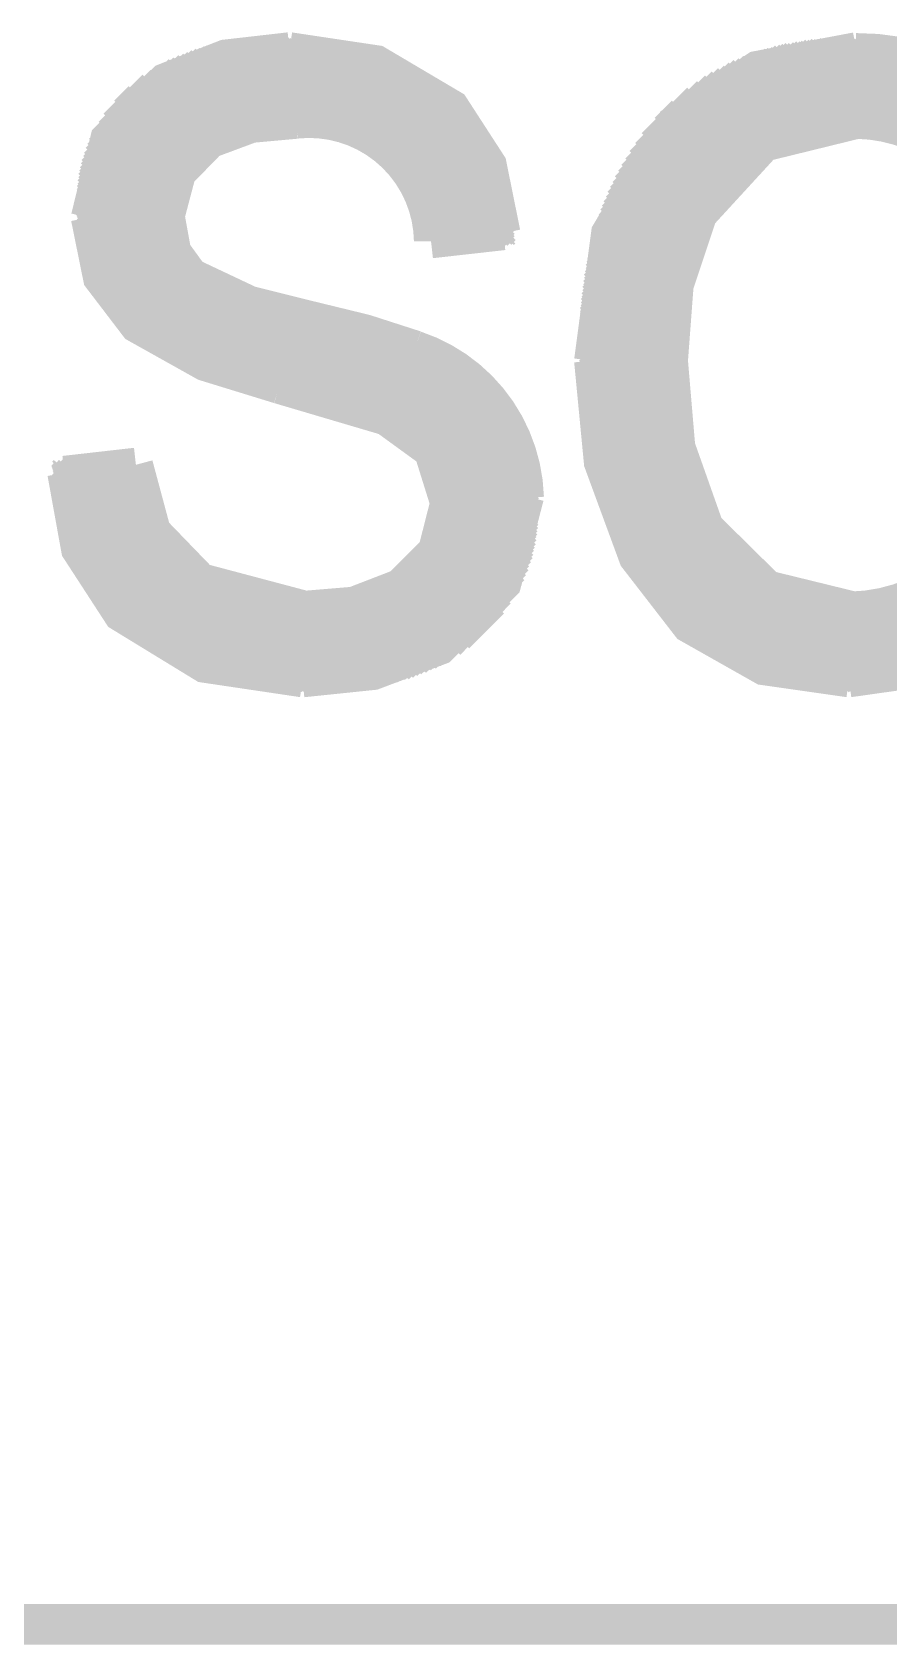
# Model space of a CAD drawing. Extents: x 35 to 236, y 10 to 166.
# Drawn here: x 102.43 to 105.11, y 102.44 to 107.47 of the extents above; entities that cross this region are included whole.
import ezdxf

# ---------------------------------------------------------------- set-up
doc = ezdxf.new("R2010")
doc.units = 0
doc.layers.add('BG_SILKSCREEN_TOP', color=254, linetype='CONTINUOUS')
doc.layers.add('PG_SILKSCREEN_TOP', color=254, linetype='CONTINUOUS')

msp = doc.modelspace()

# ---------------------------------------------------------------- linework, layer by layer
at = {"layer": 'BG_SILKSCREEN_TOP', "const_width": 0.1067}
for points in [[(102.6052, 106.8952), (102.6662, 107.1416), (102.8465, 107.3244), (103.0345, 107.3981), (103.2352, 107.421)], [(102.6052, 106.8672), (103.1539, 107.4184)], [(102.6052, 106.8774), (103.1463, 107.4159)], [(102.6052, 106.885), (103.1361, 107.4159)], [(102.6052, 106.8926), (103.1259, 107.4159)], [(102.6052, 106.9003), (103.1183, 107.4133)], [(102.6052, 106.9104), (103.1082, 107.4133)], [(102.6052, 106.918), (103.098, 107.4108)], [(102.6052, 106.9282), (103.0878, 107.4108)], [(102.6078, 106.8368), (103.192, 107.4184)], [(102.6078, 106.8444), (103.1818, 107.4184)], [(102.6078, 106.852), (103.1742, 107.4184)], [(102.6078, 106.8596), (103.164, 107.4184)], [(102.6078, 106.9358), (103.0777, 107.4083)], [(102.6078, 106.946), (103.0675, 107.4057)], [(102.6103, 106.8215), (103.2072, 107.421)], [(102.6103, 106.8291), (103.1996, 107.421)], [(102.6129, 106.8088), (103.225, 107.421)], [(102.6129, 106.8139), (103.2174, 107.421)], [(102.6154, 106.7936), (103.2428, 107.421)], [(102.6154, 106.8012), (103.2352, 107.421)], [(102.6179, 106.786), (103.2504, 107.421)], [(102.6179, 106.7809), (103.258, 107.421)], [(102.971, 107.1238), (103.2682, 107.421)], [(102.9939, 107.139), (103.2758, 107.4184)], [(103.0116, 107.1492), (103.2834, 107.4184)], [(103.0294, 107.1568), (103.291, 107.4184)], [(103.0447, 107.1619), (103.2987, 107.4184)], [(103.0574, 107.167), (103.3063, 107.4184)], [(103.0701, 107.172), (103.3139, 107.4184)], [(103.0802, 107.1746), (103.3241, 107.4159)], [(103.0929, 107.1771), (103.3317, 107.4159)], [(103.1031, 107.1797), (103.3393, 107.4159)], [(103.1132, 107.1822), (103.3469, 107.4133)], [(103.1234, 107.1847), (103.3545, 107.4133)], [(103.1361, 107.1873), (103.3622, 107.4133)], [(103.1437, 107.1873), (103.3698, 107.4108)], [(103.1539, 107.1898), (103.3749, 107.4108)], [(103.164, 107.1898), (103.3825, 107.4108)], [(103.1742, 107.1924), (103.3901, 107.4083)], [(103.1844, 107.1924), (103.3977, 107.4083)], [(103.192, 107.1949), (103.4053, 107.4057)], [(103.2021, 107.1949), (103.413, 107.4057)], [(103.2352, 107.421), (103.5069, 107.3803), (103.7432, 107.2406), (103.86, 107.0603), (103.9032, 106.8469)], [(104.1775, 106.4481), (104.2308, 106.8469), (104.434, 107.1898), (104.6957, 107.3625), (105.0055, 107.421)], [(104.1851, 106.6209), (104.9852, 107.421)], [(104.1877, 106.631), (104.9776, 107.421)], [(104.1877, 106.6412), (104.9674, 107.421)], [(104.1902, 106.6488), (104.9598, 107.4184)], [(104.1902, 106.659), (104.9497, 107.4184)], [(104.1927, 106.6691), (104.942, 107.4184)], [(104.1927, 106.6793), (104.9319, 107.4184)], [(104.1953, 106.6894), (104.9217, 107.4159)], [(104.1978, 106.6996), (104.9141, 107.4159)], [(104.1978, 106.7098), (104.9039, 107.4159)], [(104.2004, 106.7199), (104.8938, 107.4133)], [(104.2029, 106.7301), (104.8836, 107.4133)], [(104.2054, 106.7402), (104.8735, 107.4108)], [(104.208, 106.7504), (104.8658, 107.4083)], [(104.2105, 106.7631), (104.8557, 107.4083)], [(104.2131, 106.7733), (104.8455, 107.4057)], [(104.6423, 107.0679), (104.9928, 107.421)], [(104.6855, 107.1035), (105.003, 107.421)], [(104.7084, 107.1187), (105.0106, 107.421)], [(104.7287, 107.1314), (105.0182, 107.421)], [(104.7465, 107.139), (105.0259, 107.421)], [(104.7617, 107.1466), (105.036, 107.4184)], [(104.7769, 107.1543), (105.0436, 107.4184)], [(104.7922, 107.1593), (105.0513, 107.4184)], [(104.8049, 107.1644), (105.0589, 107.4184)], [(104.8176, 107.167), (105.0665, 107.4184)], [(104.8277, 107.172), (105.0741, 107.4184)], [(104.8404, 107.1746), (105.0817, 107.4159)], [(104.8531, 107.1771), (105.0894, 107.4159)], [(104.8633, 107.1797), (105.097, 107.4159)], [(104.8735, 107.1822), (105.1046, 107.4133)], [(104.8836, 107.1847), (105.1122, 107.4133)], [(104.8938, 107.1873), (105.1198, 107.4133)], [(104.9039, 107.1873), (105.1275, 107.4108)], [(104.9141, 107.1898), (105.1351, 107.4108)], [(104.9243, 107.1898), (105.1427, 107.4083)], [(104.9344, 107.1924), (105.1503, 107.4083)], [(104.942, 107.1924), (105.1554, 107.4057)], [(104.9522, 107.1949), (105.163, 107.4057)], [(102.6078, 106.9561), (103.0574, 107.4032)], [(102.6103, 106.9638), (103.0472, 107.4032)], [(102.6103, 106.9739), (103.037, 107.4006)], [(102.6129, 106.9841), (103.0269, 107.3981)], [(102.6129, 106.9942), (103.0142, 107.3956)], [(102.6154, 107.0044), (103.004, 107.393)], [(102.6179, 107.0146), (102.9913, 107.3879)], [(102.6205, 107.0273), (102.9786, 107.3854)], [(102.623, 107.0374), (102.9659, 107.3803)], [(102.6281, 107.0501), (102.9532, 107.3752)], [(102.6306, 107.0603), (102.9405, 107.3702)], [(102.6357, 107.0755), (102.9253, 107.3651)], [(102.6408, 107.0882), (102.91, 107.3575)], [(103.2098, 107.1949), (103.418, 107.4032)], [(103.2199, 107.1949), (103.4257, 107.4032)], [(103.2275, 107.1949), (103.4333, 107.4006)], [(103.2377, 107.1949), (103.4409, 107.3981)], [(103.2453, 107.1949), (103.446, 107.3981)], [(103.2529, 107.1949), (103.4536, 107.3956)], [(103.2631, 107.1949), (103.4612, 107.393)], [(103.2707, 107.1949), (103.4663, 107.393)], [(103.2783, 107.1949), (103.4739, 107.3905)], [(103.286, 107.1949), (103.4815, 107.3879)], [(103.2936, 107.1949), (103.4866, 107.3879)], [(103.3037, 107.1949), (103.4942, 107.3854)], [(103.3114, 107.1949), (103.4993, 107.3829)], [(103.319, 107.1924), (103.5069, 107.3803)], [(103.3266, 107.1924), (103.512, 107.3778)], [(103.3342, 107.1924), (103.5196, 107.3778)], [(103.3418, 107.1898), (103.5247, 107.3752)], [(103.3495, 107.1898), (103.5323, 107.3727)], [(103.3571, 107.1898), (103.5374, 107.3702)], [(103.3622, 107.1873), (103.5425, 107.3676)], [(103.3698, 107.1873), (103.5501, 107.3651)], [(103.3774, 107.1847), (103.5552, 107.3625)], [(103.385, 107.1847), (103.5603, 107.36)], [(103.3926, 107.1822), (103.5679, 107.3575)], [(103.3977, 107.1797), (103.573, 107.3549)], [(104.2156, 106.7834), (104.8328, 107.4032)], [(104.2181, 106.7961), (104.8227, 107.4032)], [(104.2207, 106.8063), (104.8125, 107.4006)], [(104.2232, 106.819), (104.8023, 107.3981)], [(104.2283, 106.8317), (104.7896, 107.3956)], [(104.2308, 106.8444), (104.7795, 107.3905)], [(104.2359, 106.8545), (104.7668, 107.3879)], [(104.2385, 106.8672), (104.7566, 107.3854)], [(104.2435, 106.8825), (104.7439, 107.3803)], [(104.2486, 106.8952), (104.7312, 107.3778)], [(104.2537, 106.9079), (104.7185, 107.3727)], [(104.2613, 106.9231), (104.7033, 107.3676)], [(104.2664, 106.9384), (104.6906, 107.3625)], [(104.274, 106.9536), (104.6753, 107.3549)], [(104.9624, 107.1949), (105.1706, 107.4032)], [(104.97, 107.1949), (105.1783, 107.4006)], [(104.9801, 107.1949), (105.1833, 107.4006)], [(104.9878, 107.1949), (105.191, 107.3981)], [(104.9954, 107.1949), (105.196, 107.3981)], [(105.0055, 107.1949), (105.2037, 107.3956)], [(105.0132, 107.1949), (105.2113, 107.393)], [(105.0208, 107.1949), (105.2164, 107.3905)], [(105.0284, 107.1949), (105.224, 107.3905)], [(105.0386, 107.1949), (105.2291, 107.3879)], [(105.0462, 107.1949), (105.2367, 107.3854)], [(105.0538, 107.1949), (105.2418, 107.3829)], [(105.0614, 107.1924), (105.2494, 107.3803)], [(105.069, 107.1924), (105.2545, 107.3803)], [(105.0767, 107.1924), (105.2621, 107.3778)], [(105.0843, 107.1898), (105.2672, 107.3752)], [(105.0919, 107.1898), (105.2748, 107.3727)], [(105.0995, 107.1873), (105.2799, 107.3702)], [(105.1046, 107.1873), (105.2849, 107.3676)], [(105.1122, 107.1847), (105.2926, 107.3651)], [(105.1198, 107.1847), (105.2976, 107.3625)], [(105.1275, 107.1822), (105.3027, 107.36)], [(105.1325, 107.1822), (105.3103, 107.3575)], [(105.1402, 107.1797), (105.3154, 107.3549)], [(102.6459, 107.1035), (102.8948, 107.3524)], [(102.6535, 107.1187), (102.8796, 107.3422)], [(102.6637, 107.1365), (102.8592, 107.3321)], [(102.6764, 107.1568), (102.8389, 107.3194)], [(102.6916, 107.1822), (102.8135, 107.3041)], [(103.4053, 107.1797), (103.5781, 107.3524)], [(103.4104, 107.1771), (103.5857, 107.3498)], [(103.418, 107.1746), (103.5908, 107.3473)], [(103.4257, 107.1746), (103.5958, 107.3448)], [(103.4307, 107.172), (103.6009, 107.3422)], [(103.4384, 107.1695), (103.606, 107.3397)], [(103.4434, 107.167), (103.6136, 107.3371)], [(103.4511, 107.1644), (103.6187, 107.3321)], [(103.4561, 107.1619), (103.6238, 107.3295)], [(103.4612, 107.1593), (103.6289, 107.327)], [(103.4688, 107.1568), (103.6339, 107.3244)], [(103.4739, 107.1543), (103.639, 107.3219)], [(103.479, 107.1517), (103.6441, 107.3168)], [(103.4841, 107.1492), (103.6492, 107.3143)], [(103.4917, 107.1466), (103.6543, 107.3117)], [(103.4968, 107.1441), (103.6593, 107.3067)], [(103.5019, 107.1416), (103.6644, 107.3041)], [(104.2816, 106.9688), (104.6601, 107.3498)], [(104.2893, 106.9866), (104.6449, 107.3422)], [(104.2994, 107.0044), (104.6296, 107.3321)], [(104.3096, 107.0222), (104.6118, 107.3244)], [(104.3223, 107.0425), (104.5915, 107.3143)], [(105.1452, 107.1771), (105.3205, 107.3524)], [(105.1529, 107.1746), (105.3256, 107.3498)], [(102.7246, 107.2228), (102.7703, 107.2686)], [(103.5069, 107.1365), (103.6695, 107.3016)], [(103.512, 107.1339), (103.6746, 107.2965)], [(103.5171, 107.1314), (103.6797, 107.294)], [(103.5222, 107.1289), (103.6847, 107.2914)], [(103.5273, 107.1238), (103.6898, 107.2863)], [(103.5323, 107.1212), (103.6949, 107.2838)], [(103.5374, 107.1187), (103.7, 107.2787)], [(103.5425, 107.1136), (103.7051, 107.2762)], [(103.5476, 107.1111), (103.7076, 107.2711)], [(103.5501, 107.106), (103.7127, 107.2686)], [(103.5552, 107.1035), (103.7178, 107.2635)], [(103.5603, 107.0984), (103.7228, 107.2609)], [(103.5654, 107.0933), (103.7254, 107.2559)], [(103.5679, 107.0908), (103.7305, 107.2533)], [(104.335, 107.0654), (104.5712, 107.3016)], [(104.3528, 107.0908), (104.5458, 107.2838)], [(104.3731, 107.1212), (104.5153, 107.2635)], [(103.573, 107.0857), (103.7355, 107.2482)], [(103.5781, 107.0806), (103.7406, 107.2432)], [(103.5806, 107.0781), (103.7432, 107.2406)], [(103.5857, 107.073), (103.7482, 107.2355)], [(103.5882, 107.0679), (103.7533, 107.2305)], [(103.5933, 107.0628), (103.7559, 107.2279)], [(103.5958, 107.0577), (103.7609, 107.2228)], [(103.6009, 107.0552), (103.7635, 107.2178)], [(103.6035, 107.0501), (103.7686, 107.2127)], [(103.606, 107.045), (103.7711, 107.2101)], [(103.6111, 107.04), (103.7762, 107.2051)], [(104.4137, 107.1695), (104.4671, 107.2228)], [(103.2555, 107.1949), (103.1158, 107.1822), (102.9862, 107.1339), (102.8897, 107.0349), (102.8542, 106.9003)], [(103.6136, 107.0349), (103.7787, 107.2)], [(103.6162, 107.0298), (103.7838, 107.1949)], [(103.6212, 107.0247), (103.7863, 107.1898)], [(103.6238, 107.0171), (103.7914, 107.1847)], [(103.6263, 107.012), (103.794, 107.1822)], [(103.6289, 107.0069), (103.799, 107.1771)], [(103.6314, 107.0019), (103.8016, 107.172)], [(103.6339, 106.9968), (103.8041, 107.167)], [(103.6365, 106.9892), (103.8092, 107.1619)], [(103.639, 106.9841), (103.8117, 107.1568)], [(105.0081, 107.1949), (104.7185, 107.1238), (104.5179, 106.9053), (104.4442, 106.6844), (104.4264, 106.4481)], [(103.6416, 106.979), (103.8143, 107.1517)], [(103.6441, 106.9714), (103.8168, 107.1466)], [(103.6466, 106.9663), (103.8219, 107.1416)], [(103.6492, 106.9587), (103.8244, 107.1339)], [(103.6517, 106.9536), (103.827, 107.1289)], [(103.6543, 106.946), (103.8295, 107.1238)], [(103.6543, 106.9409), (103.8321, 107.1187)], [(103.6568, 106.9333), (103.8371, 107.1136)], [(103.6593, 106.9282), (103.8397, 107.1085)], [(102.6205, 106.7733), (102.8999, 107.0527)], [(103.6619, 106.9206), (103.8422, 107.1009)], [(103.6619, 106.9155), (103.8448, 107.0958)], [(103.6644, 106.9079), (103.8473, 107.0908)], [(103.6644, 106.9003), (103.8498, 107.0857)], [(103.667, 106.8926), (103.8524, 107.0781)], [(103.6695, 106.8876), (103.8549, 107.073)], [(103.6695, 106.8799), (103.8575, 107.0679)], [(103.672, 106.8723), (103.86, 107.0603)], [(103.672, 106.8647), (103.8625, 107.0552)], [(102.623, 106.7656), (102.8872, 107.0298)], [(102.6256, 106.7606), (102.877, 107.0146)], [(103.6746, 106.8571), (103.8651, 107.0501)], [(103.6746, 106.8495), (103.8676, 107.0425)], [(103.6746, 106.8418), (103.8702, 107.0374)], [(103.6771, 106.8368), (103.8702, 107.0298)], [(103.6771, 106.8291), (103.8727, 107.0247)], [(103.6797, 106.8215), (103.8752, 107.0171)], [(103.6898, 106.8241), (103.8778, 107.012)], [(103.6974, 106.8241), (103.8778, 107.0044)], [(104.1851, 106.6107), (104.6017, 107.0298)], [(102.6256, 106.7529), (102.8719, 106.9993)], [(102.6281, 106.7479), (102.8669, 106.9866)], [(102.6306, 106.7402), (102.8643, 106.9739)], [(102.6332, 106.7352), (102.8618, 106.9638)], [(102.6357, 106.7301), (102.8592, 106.9536)], [(103.7076, 106.8241), (103.8803, 106.9968)], [(103.7178, 106.8266), (103.8829, 106.9917)], [(103.7279, 106.8266), (103.8829, 106.9841)], [(103.7355, 106.8291), (103.8854, 106.9765)], [(103.7457, 106.8291), (103.8879, 106.9714)], [(103.7559, 106.8317), (103.8879, 106.9638)], [(103.766, 106.8317), (103.8905, 106.9561)], [(104.1826, 106.6031), (104.5687, 106.9866)], [(104.1826, 106.5929), (104.5509, 106.9612)], [(102.6383, 106.7225), (102.8567, 106.9434)], [(102.6408, 106.7174), (102.8567, 106.9333)], [(102.6433, 106.7123), (102.8567, 106.9231)], [(102.6459, 106.7047), (102.8542, 106.9155)], [(102.6484, 106.6996), (102.8542, 106.9053)], [(102.8542, 106.9003), (102.8745, 106.7885), (102.9278, 106.7148)], [(103.7736, 106.8317), (103.8905, 106.9485)], [(103.7838, 106.8342), (103.893, 106.9434)], [(103.794, 106.8342), (103.893, 106.9358)], [(103.8016, 106.8368), (103.8956, 106.9282)], [(103.8117, 106.8368), (103.8956, 106.9206)], [(103.8219, 106.8368), (103.8981, 106.913)], [(103.8321, 106.8393), (103.8981, 106.9053)], [(104.18, 106.5751), (104.5255, 106.918)], [(104.18, 106.565), (104.5153, 106.9003)], [(104.1826, 106.5828), (104.5382, 106.9384)], [(103.2021, 106.3669), (102.971, 106.438), (102.7576, 106.5574), (102.6433, 106.7072), (102.6052, 106.8952)], [(102.651, 106.6945), (102.8542, 106.8977)], [(102.6535, 106.6894), (102.8542, 106.8901)], [(102.656, 106.6844), (102.8542, 106.8825)], [(102.6586, 106.6767), (102.8567, 106.8749)], [(102.6637, 106.6717), (102.8567, 106.8672)], [(102.6662, 106.6666), (102.8567, 106.8596)], [(102.6687, 106.6615), (102.8592, 106.852)], [(103.8397, 106.8393), (103.8981, 106.8977)], [(103.8498, 106.8418), (103.8981, 106.8901)], [(103.86, 106.8418), (103.9006, 106.8825)], [(103.8702, 106.8444), (103.9006, 106.8749)], [(103.8778, 106.8444), (103.9006, 106.8672)], [(103.8879, 106.8444), (103.9006, 106.8596)], [(103.8981, 106.8469), (103.9032, 106.852)], [(104.1775, 106.537), (104.495, 106.8545)], [(104.18, 106.5574), (104.5077, 106.885)], [(104.18, 106.5472), (104.5001, 106.8698)], [(102.6713, 106.6564), (102.8592, 106.8444)], [(102.6764, 106.6513), (102.8618, 106.8368)], [(102.6789, 106.6463), (102.8618, 106.8291)], [(102.6814, 106.6412), (102.8643, 106.8241)], [(102.6865, 106.6361), (102.8669, 106.8164)], [(102.6891, 106.631), (102.8669, 106.8088)], [(102.6941, 106.6259), (102.8694, 106.8037)], [(103.9032, 106.8469), (103.6771, 106.8215)], [(104.1775, 106.5294), (104.4874, 106.8393)], [(104.1775, 106.5193), (104.4823, 106.8266)], [(104.1775, 106.5116), (104.4798, 106.8139)], [(104.1775, 106.504), (104.4747, 106.8012)], [(102.6967, 106.6234), (102.8719, 106.7987)], [(102.7018, 106.6183), (102.8745, 106.791)], [(102.7043, 106.6132), (102.877, 106.786)], [(102.7094, 106.6082), (102.8796, 106.7783)], [(102.7119, 106.6031), (102.8821, 106.7733)], [(102.717, 106.6005), (102.8846, 106.7682)], [(102.7195, 106.5955), (102.8872, 106.7631)], [(102.7246, 106.5904), (102.8923, 106.758)], [(102.7272, 106.5853), (102.8948, 106.7529)], [(104.1775, 106.4939), (104.4696, 106.7885)], [(104.1775, 106.4862), (104.4671, 106.7758)], [(104.1775, 106.4761), (104.4645, 106.7631)], [(104.1775, 106.4685), (104.4594, 106.7529)], [(102.7322, 106.5828), (102.8973, 106.7479)], [(102.7373, 106.5777), (102.9024, 106.7428)], [(102.7399, 106.5726), (102.905, 106.7377)], [(102.7449, 106.5701), (102.9075, 106.7326)], [(102.75, 106.565), (102.9126, 106.7275)], [(102.7526, 106.5599), (102.9177, 106.725)], [(102.7576, 106.5574), (102.9202, 106.7199)], [(102.7627, 106.5523), (102.9253, 106.7148)], [(102.7678, 106.5497), (102.9304, 106.7123)], [(102.7703, 106.5447), (102.9354, 106.7072)], [(102.7754, 106.5421), (102.938, 106.7047)], [(102.7805, 106.537), (102.9431, 106.6996)], [(102.9278, 106.7148), (103.1107, 106.6285), (103.2631, 106.5904)], [(104.1775, 106.4608), (104.4569, 106.7402)], [(104.1775, 106.4507), (104.4544, 106.7301)], [(104.1775, 106.4431), (104.4518, 106.7199)], [(104.1775, 106.4354), (104.4493, 106.7072)], [(102.7856, 106.5345), (102.9481, 106.6971)], [(102.7907, 106.5294), (102.9532, 106.6945)], [(102.7957, 106.5269), (102.9583, 106.692)], [(102.8008, 106.5243), (102.9634, 106.6869)], [(102.8059, 106.5193), (102.9685, 106.6844)], [(102.811, 106.5167), (102.9761, 106.6818)], [(102.8161, 106.5142), (102.9812, 106.6793)], [(102.8211, 106.5091), (102.9862, 106.6767)], [(102.8262, 106.5066), (102.9913, 106.6717)], [(102.8313, 106.504), (102.9964, 106.6691)], [(102.8364, 106.4989), (103.004, 106.6666)], [(102.8415, 106.4964), (103.0091, 106.664)], [(102.8465, 106.4939), (103.0142, 106.6615)], [(102.8516, 106.4913), (103.0218, 106.659)], [(102.8567, 106.4888), (103.0269, 106.6564)], [(102.8618, 106.4837), (103.032, 106.6564)], [(102.8669, 106.4812), (103.0396, 106.6539)], [(102.8745, 106.4786), (103.0447, 106.6513)], [(102.8796, 106.4761), (103.0523, 106.6488)], [(104.1775, 106.4253), (104.4467, 106.6971)], [(104.1775, 106.4177), (104.4467, 106.6869)], [(104.1775, 106.41), (104.4442, 106.6767)], [(104.1775, 106.4024), (104.4417, 106.6666)], [(104.1775, 106.3923), (104.4417, 106.6564)], [(102.8846, 106.4735), (103.0574, 106.6463)], [(102.8897, 106.471), (103.0624, 106.6437)], [(102.8948, 106.4685), (103.0701, 106.6412)], [(102.9024, 106.4659), (103.0751, 106.6386)], [(102.9075, 106.4634), (103.0828, 106.6386)], [(102.9126, 106.4608), (103.0878, 106.6361)], [(102.9202, 106.4583), (103.0955, 106.6336)], [(102.9253, 106.4558), (103.1005, 106.631)], [(102.9304, 106.4532), (103.1082, 106.6285)], [(102.938, 106.4507), (103.1132, 106.6285)], [(102.9431, 106.4481), (103.1209, 106.6259)], [(102.9481, 106.4456), (103.1285, 106.6234)], [(102.9558, 106.4431), (103.1336, 106.6209)], [(102.9608, 106.4405), (103.1412, 106.6209)], [(102.9685, 106.438), (103.1463, 106.6183)], [(102.9735, 106.4354), (103.1539, 106.6158)], [(102.9786, 106.4329), (103.1615, 106.6132)], [(102.9862, 106.4304), (103.1666, 106.6132)], [(102.9913, 106.4278), (103.1742, 106.6107)], [(102.9989, 106.4278), (103.1793, 106.6082)], [(103.004, 106.4253), (103.1869, 106.6082)], [(103.0116, 106.4227), (103.1945, 106.6056)], [(103.0167, 106.4202), (103.1996, 106.6031)], [(103.0243, 106.4177), (103.2072, 106.6031)], [(103.0294, 106.4151), (103.2148, 106.6005)], [(103.037, 106.4151), (103.2199, 106.6005)], [(103.0421, 106.4126), (103.2275, 106.598)], [(104.1775, 106.3846), (104.4391, 106.6463)], [(104.1775, 106.377), (104.4366, 106.6361)], [(104.1775, 106.3694), (104.4366, 106.6285)], [(104.1775, 106.3618), (104.434, 106.6183)], [(104.18, 106.3542), (104.434, 106.6082)], [(104.18, 106.344), (104.434, 106.598)], [(103.0497, 106.41), (103.2352, 106.5955)], [(103.0548, 106.4075), (103.2428, 106.5955)], [(103.0624, 106.405), (103.2479, 106.5929)], [(103.0675, 106.405), (103.2555, 106.5904)], [(103.0751, 106.4024), (103.2631, 106.5904)], [(103.0802, 106.3999), (103.2682, 106.5878)], [(103.0878, 106.3973), (103.2758, 106.5878)], [(103.0929, 106.3973), (103.2834, 106.5853)], [(103.1005, 106.3948), (103.2885, 106.5828)], [(103.1082, 106.3923), (103.2961, 106.5828)], [(103.1132, 106.3897), (103.3037, 106.5802)], [(103.1209, 106.3897), (103.3114, 106.5802)], [(103.1259, 106.3872), (103.3164, 106.5777)], [(103.1336, 106.3846), (103.3241, 106.5751)], [(103.1412, 106.3846), (103.3317, 106.5751)], [(103.1463, 106.3821), (103.3368, 106.5726)], [(103.1539, 106.3796), (103.3444, 106.5701)], [(103.159, 106.377), (103.352, 106.5701)], [(103.1666, 106.377), (103.3571, 106.5675)], [(103.1742, 106.3745), (103.3647, 106.5675)], [(103.1793, 106.3719), (103.3723, 106.565)], [(103.1869, 106.3719), (103.3774, 106.5624)], [(103.192, 106.3694), (103.385, 106.5624)], [(103.1996, 106.3669), (103.3926, 106.5599)], [(103.2072, 106.3669), (103.3977, 106.5574)], [(103.2123, 106.3643), (103.4053, 106.5574)], [(103.2199, 106.3618), (103.413, 106.5548)], [(103.2275, 106.3618), (103.418, 106.5523)], [(103.2326, 106.3592), (103.4257, 106.5523)], [(103.2402, 106.3567), (103.4333, 106.5497)], [(103.2631, 106.5904), (103.4714, 106.5396), (103.6289, 106.4888)], [(104.18, 106.3364), (104.4315, 106.5904)], [(104.18, 106.3288), (104.4315, 106.5802)], [(104.18, 106.3211), (104.4315, 106.5701)], [(104.1826, 106.3135), (104.429, 106.5624)], [(104.1826, 106.3059), (104.429, 106.5523)], [(103.2479, 106.3567), (103.4384, 106.5472)], [(103.2529, 106.3542), (103.446, 106.5472)], [(103.2606, 106.3516), (103.4536, 106.5447)], [(103.2682, 106.3516), (103.4587, 106.5421)], [(103.2733, 106.3491), (103.4663, 106.5421)], [(103.2809, 106.3465), (103.4714, 106.5396)], [(103.286, 106.3465), (103.479, 106.537)], [(103.2936, 106.344), (103.4866, 106.5345)], [(103.3012, 106.3415), (103.4917, 106.5345)], [(103.3063, 106.3389), (103.4993, 106.532)], [(103.3139, 106.3389), (103.5044, 106.5294)], [(103.319, 106.3364), (103.512, 106.5294)], [(103.3266, 106.3338), (103.5196, 106.5269)], [(103.3342, 106.3338), (103.5247, 106.5243)], [(103.3393, 106.3313), (103.5323, 106.5218)], [(103.3469, 106.3288), (103.5374, 106.5193)], [(103.3545, 106.3262), (103.545, 106.5193)], [(103.3596, 106.3262), (103.5501, 106.5167)], [(103.3672, 106.3237), (103.5577, 106.5142)], [(103.3723, 106.3211), (103.5628, 106.5116)], [(103.3799, 106.3211), (103.5704, 106.5116)], [(103.385, 106.3186), (103.5755, 106.5091)], [(103.3926, 106.3161), (103.5831, 106.5066)], [(103.4003, 106.3135), (103.5882, 106.504)], [(103.4053, 106.3135), (103.5958, 106.5015)], [(103.413, 106.311), (103.6009, 106.5015)], [(103.418, 106.3084), (103.6085, 106.4989)], [(104.1826, 106.2983), (104.429, 106.5447)], [(104.1826, 106.2907), (104.429, 106.5345)], [(104.1851, 106.283), (104.4264, 106.5269)], [(104.1851, 106.2754), (104.4264, 106.5167)], [(104.1851, 106.2678), (104.4264, 106.5091)], [(104.1877, 106.2602), (104.4264, 106.4989)], [(103.4257, 106.3059), (103.6136, 106.4964)], [(103.4307, 106.3059), (103.6212, 106.4939)], [(103.4384, 106.3034), (103.6263, 106.4913)], [(103.446, 106.3008), (103.6314, 106.4888)], [(103.4511, 106.2983), (103.639, 106.4862)], [(103.4587, 106.2957), (103.6441, 106.4837)], [(103.4638, 106.2957), (103.6492, 106.4812)], [(103.4714, 106.2932), (103.6568, 106.4786)], [(103.4765, 106.2907), (103.6619, 106.4761)], [(103.4841, 106.2881), (103.667, 106.4735)], [(103.4892, 106.2856), (103.672, 106.471)], [(103.4942, 106.2856), (103.6797, 106.4685)], [(103.5019, 106.283), (103.6847, 106.4659)], [(103.5069, 106.2805), (103.6898, 106.4608)], [(103.5146, 106.278), (103.6949, 106.4583)], [(103.5196, 106.2754), (103.7, 106.4558)], [(103.5273, 106.2729), (103.7076, 106.4532)], [(103.5323, 106.2703), (103.7127, 106.4507)], [(103.5374, 106.2678), (103.7178, 106.4481)], [(104.9827, 105.4499), (104.716, 105.488), (104.4823, 105.6201), (104.3172, 105.8335), (104.208, 106.1306), (104.1775, 106.4481)], [(104.1877, 106.2526), (104.4264, 106.4913)], [(104.1877, 106.2449), (104.4264, 106.4837)], [(104.1902, 106.2373), (104.4264, 106.4735)], [(104.1902, 106.2297), (104.4264, 106.4659)], [(104.1927, 106.2221), (104.4264, 106.4558)], [(104.1927, 106.2145), (104.4264, 106.4481)], [(104.4264, 106.4481), (104.4493, 106.1789), (104.5382, 105.9274), (104.7287, 105.7395), (104.9878, 105.676)], [(103.545, 106.2653), (103.7228, 106.4431)], [(103.5501, 106.2627), (103.7279, 106.4405)], [(103.5552, 106.2602), (103.733, 106.438)], [(103.5603, 106.2576), (103.7381, 106.4354)], [(103.5679, 106.2551), (103.7432, 106.4304)], [(103.573, 106.2526), (103.7482, 106.4278)], [(103.5781, 106.25), (103.7533, 106.4253)], [(103.5831, 106.2449), (103.7584, 106.4202)], [(103.5882, 106.2424), (103.7635, 106.4177)], [(103.5933, 106.2399), (103.7686, 106.4151)], [(103.5984, 106.2373), (103.7736, 106.41)], [(103.6035, 106.2322), (103.7787, 106.4075)], [(103.6085, 106.2297), (103.7838, 106.4024)], [(103.6136, 106.2272), (103.7889, 106.3999)], [(103.6187, 106.2221), (103.7914, 106.3973)], [(104.1927, 106.2094), (104.4264, 106.4405)], [(104.1953, 106.2018), (104.4264, 106.4329)], [(104.1953, 106.1941), (104.4264, 106.4227)], [(104.1978, 106.1865), (104.4264, 106.4151)], [(104.1978, 106.1789), (104.4264, 106.4075)], [(104.2004, 106.1713), (104.4264, 106.3973)], [(103.7279, 106.0036), (103.6771, 106.1662), (103.5374, 106.2678), (103.2021, 106.3669)], [(103.6238, 106.2195), (103.7965, 106.3923)], [(103.6289, 106.217), (103.8016, 106.3897)], [(103.6339, 106.2119), (103.8067, 106.3846)], [(103.639, 106.2094), (103.8117, 106.3821)], [(103.6416, 106.2043), (103.8143, 106.377)], [(103.6466, 106.1992), (103.8194, 106.3719)], [(103.6517, 106.1967), (103.8244, 106.3694)], [(103.6543, 106.1916), (103.8295, 106.3643)], [(103.6593, 106.1865), (103.8321, 106.3618)], [(103.6644, 106.184), (103.8371, 106.3567)], [(103.667, 106.1789), (103.8422, 106.3516)], [(103.672, 106.1738), (103.8448, 106.3491)], [(104.2004, 106.1662), (104.4264, 106.3897)], [(104.2029, 106.1586), (104.4264, 106.3821)], [(104.2029, 106.151), (104.4264, 106.3745)], [(104.2054, 106.1433), (104.4264, 106.3669)], [(104.208, 106.1383), (104.429, 106.3592)], [(104.208, 106.1306), (104.429, 106.3491)], [(103.6746, 106.1687), (103.8498, 106.344)], [(103.6797, 106.1637), (103.8549, 106.3389)], [(103.6822, 106.1586), (103.8575, 106.3364)], [(103.6847, 106.1535), (103.8625, 106.3313)], [(103.6898, 106.1484), (103.8651, 106.3262)], [(103.6924, 106.1433), (103.8702, 106.3211)], [(103.6949, 106.1383), (103.8727, 106.3161)], [(103.6974, 106.1332), (103.8778, 106.3135)], [(103.7, 106.1281), (103.8803, 106.3084)], [(103.7025, 106.1205), (103.8854, 106.3034)], [(103.7051, 106.1154), (103.8879, 106.2983)], [(104.2105, 106.123), (104.429, 106.3415)], [(104.2105, 106.1154), (104.429, 106.3338)], [(104.2131, 106.1103), (104.429, 106.3262)], [(104.2156, 106.1027), (104.4315, 106.3186)], [(104.2156, 106.0951), (104.4315, 106.311)], [(104.2181, 106.09), (104.4315, 106.3034)], [(104.2207, 106.0824), (104.4315, 106.2957)], [(103.7076, 106.1103), (103.893, 106.2932)], [(103.7101, 106.1027), (103.8956, 106.2881)], [(103.7127, 106.0976), (103.8981, 106.283)], [(103.7152, 106.0925), (103.9032, 106.278)], [(103.7178, 106.0849), (103.9057, 106.2729)], [(103.7178, 106.0773), (103.9083, 106.2678)], [(103.7203, 106.0722), (103.9133, 106.2627)], [(103.7228, 106.0646), (103.9159, 106.2576)], [(103.7228, 106.057), (103.9184, 106.2526)], [(103.7254, 106.0494), (103.921, 106.2475)], [(104.2207, 106.0748), (104.434, 106.2881)], [(104.2232, 106.0697), (104.434, 106.2805)], [(104.2258, 106.0621), (104.434, 106.2729)], [(104.2258, 106.057), (104.4366, 106.2653)], [(104.2283, 106.0494), (104.4366, 106.2576)], [(104.2308, 106.0417), (104.4366, 106.25)], [(103.7254, 106.0417), (103.926, 106.2424)], [(103.7254, 106.0341), (103.9286, 106.2373)], [(103.7254, 106.0265), (103.9311, 106.2322)], [(103.7254, 105.9757), (103.9464, 106.1967)], [(103.7279, 106.0189), (103.9337, 106.2246)], [(103.7279, 106.0113), (103.9362, 106.2195)], [(103.7279, 106.0036), (103.9387, 106.2145)], [(103.7279, 105.9935), (103.9413, 106.2068)], [(103.7279, 105.9859), (103.9438, 106.2018)], [(104.2334, 106.0367), (104.4391, 106.2424)], [(104.2334, 106.029), (104.4391, 106.2348)], [(104.2359, 106.024), (104.4417, 106.2272)], [(104.2385, 106.0163), (104.4417, 106.2195)], [(104.241, 106.0113), (104.4417, 106.2119)], [(104.2435, 106.0036), (104.4442, 106.2043)], [(104.2461, 105.9986), (104.4442, 106.1992)], [(103.7076, 105.8893), (103.9616, 106.1459)], [(103.7127, 105.902), (103.9616, 106.151)], [(103.7152, 105.9147), (103.9591, 106.1586)], [(103.7178, 105.9274), (103.9565, 106.1662)], [(103.7203, 105.9376), (103.954, 106.1713)], [(103.7228, 105.9478), (103.954, 106.1789)], [(103.7254, 105.9681), (103.9489, 106.1891)], [(103.7254, 105.9579), (103.9514, 106.184)], [(104.2461, 105.9909), (104.4467, 106.1916)], [(104.2486, 105.9859), (104.4467, 106.184)], [(104.2512, 105.9808), (104.4493, 106.1764)], [(104.2537, 105.9732), (104.4493, 106.1687)], [(104.2562, 105.9681), (104.4518, 106.1637)], [(104.2588, 105.9605), (104.4518, 106.156)], [(104.2613, 105.9554), (104.4544, 106.1484)], [(102.5316, 106.0976), (102.7551, 106.123)], [(102.5316, 106.0544), (102.5824, 106.1052)], [(102.5316, 106.0621), (102.5748, 106.1027)], [(102.5316, 106.0697), (102.5646, 106.1027)], [(102.5316, 106.0773), (102.5544, 106.1027)], [(102.5316, 106.0849), (102.5443, 106.1002)], [(102.5316, 106.0951), (102.5367, 106.1002)], [(103.2758, 105.4499), (102.9685, 105.4956), (102.7068, 105.6557), (102.5748, 105.8589), (102.5316, 106.0976)], [(102.5341, 106.0316), (102.6129, 106.1078)], [(102.5341, 106.0392), (102.6027, 106.1078)], [(102.5341, 106.0468), (102.5925, 106.1052)], [(102.5367, 106.0087), (102.6408, 106.1103)], [(102.5367, 106.0163), (102.6306, 106.1103)], [(102.5367, 106.024), (102.6205, 106.1078)], [(102.5392, 105.9935), (102.6586, 106.1129)], [(102.5392, 106.0011), (102.6484, 106.1129)], [(102.5417, 105.9782), (102.6789, 106.1154)], [(102.5417, 105.9859), (102.6687, 106.1129)], [(102.5443, 105.9655), (102.6967, 106.1179)], [(102.5443, 105.9732), (102.6865, 106.1154)], [(102.5468, 105.9503), (102.717, 106.1205)], [(102.5468, 105.9579), (102.7068, 106.1179)], [(102.5494, 105.9452), (102.7246, 106.1205)], [(102.5519, 105.93), (102.7449, 106.123)], [(102.5519, 105.9376), (102.7348, 106.1205)], [(102.5544, 105.9249), (102.7526, 106.123)], [(102.557, 105.9173), (102.7551, 106.1179)], [(102.557, 105.9097), (102.7576, 106.1103)], [(102.5595, 105.9046), (102.7576, 106.1027)], [(102.5621, 105.897), (102.7576, 106.0951)], [(102.7551, 106.123), (102.811, 105.9147), (102.9583, 105.7623), (103.2834, 105.676)], [(103.3012, 105.4499), (103.9692, 106.1179)], [(103.3114, 105.4499), (103.9692, 106.1103)], [(103.319, 105.4525), (103.9718, 106.1027)], [(103.3266, 105.4525), (103.9718, 106.0951)], [(103.6746, 105.8335), (103.9667, 106.1256)], [(103.6898, 105.8563), (103.9667, 106.1306)], [(103.7, 105.8741), (103.9641, 106.1383)], [(104.2639, 105.9503), (104.4569, 106.1433)], [(104.2664, 105.9427), (104.4569, 106.1357)], [(104.2689, 105.9376), (104.4594, 106.1281)], [(104.2715, 105.9325), (104.462, 106.123)], [(104.274, 105.9249), (104.462, 106.1154)], [(104.2766, 105.9198), (104.4645, 106.1078)], [(104.2791, 105.9147), (104.4671, 106.1027)], [(104.2816, 105.9071), (104.4671, 106.0951)], [(104.9776, 105.4499), (105.6431, 106.1154)], [(105.7218, 106.0976), (105.6177, 105.8182), (105.4272, 105.5896), (105.2164, 105.4829), (104.9827, 105.4499)], [(104.9852, 105.4499), (105.6507, 106.1154)], [(104.9928, 105.4499), (105.6558, 106.1129)], [(105.003, 105.4499), (105.6634, 106.1129)], [(105.0106, 105.4499), (105.671, 106.1103)], [(105.0182, 105.4499), (105.6761, 106.1078)], [(105.0284, 105.4525), (105.6837, 106.1078)], [(105.036, 105.4525), (105.6913, 106.1052)], [(105.0462, 105.4525), (105.699, 106.1052)], [(105.0563, 105.4525), (105.704, 106.1027)], [(105.064, 105.455), (105.7117, 106.1002)], [(105.0741, 105.455), (105.7193, 106.1002)], [(105.0843, 105.455), (105.7218, 106.0951)], [(102.5646, 105.8919), (102.7602, 106.0875)], [(102.5646, 105.8843), (102.7602, 106.0798)], [(102.5671, 105.8792), (102.7627, 106.0722)], [(102.5697, 105.8716), (102.7627, 106.0646)], [(102.5722, 105.8665), (102.7653, 106.0595)], [(102.5748, 105.8589), (102.7653, 106.0519)], [(102.5773, 105.8538), (102.7678, 106.0443)], [(103.3368, 105.4525), (103.9718, 106.0875)], [(103.3444, 105.4525), (103.9743, 106.0798)], [(103.3545, 105.4525), (103.9743, 106.0722)], [(103.3622, 105.4525), (103.9743, 106.0646)], [(103.3723, 105.455), (103.9768, 106.057)], [(103.3825, 105.455), (103.9768, 106.0494)], [(104.2842, 105.902), (104.4696, 106.09)], [(104.2867, 105.897), (104.4721, 106.0824)], [(104.2893, 105.8919), (104.4747, 106.0748)], [(104.2918, 105.8843), (104.4772, 106.0697)], [(104.2943, 105.8792), (104.4772, 106.0621)], [(104.2969, 105.8741), (104.4798, 106.057)], [(104.2994, 105.869), (104.4823, 106.0494)], [(104.302, 105.8614), (104.4848, 106.0443)], [(105.0919, 105.4575), (105.7193, 106.0824)], [(105.1021, 105.4575), (105.7167, 106.0722)], [(105.1122, 105.4601), (105.7117, 106.0595)], [(105.1224, 105.4626), (105.7091, 106.0494)], [(102.5798, 105.8487), (102.7678, 106.0367)], [(102.5824, 105.8411), (102.7703, 106.0316)], [(102.5849, 105.836), (102.7729, 106.024)], [(102.5875, 105.8309), (102.7729, 106.0163)], [(102.59, 105.8233), (102.7754, 106.0113)], [(102.5925, 105.8182), (102.778, 106.0036)], [(102.5951, 105.8131), (102.778, 105.9986)], [(103.9768, 106.024), (103.9057, 105.7522), (103.7051, 105.5515), (103.4968, 105.4728), (103.2758, 105.4499)], [(103.2834, 105.676), (103.4358, 105.6887), (103.5806, 105.7446), (103.6898, 105.8538), (103.7279, 106.0036)], [(103.3901, 105.455), (103.9768, 106.0417)], [(103.4003, 105.4575), (103.9768, 106.0341)], [(103.4104, 105.4575), (103.9768, 106.024)], [(103.4206, 105.4601), (103.9768, 106.0163)], [(103.4282, 105.4601), (103.9768, 106.0087)], [(103.4384, 105.4626), (103.9768, 105.9986)], [(104.3045, 105.8563), (104.4874, 106.0367)], [(104.3096, 105.8512), (104.4899, 106.0316)], [(104.3121, 105.8462), (104.4925, 106.0265)], [(104.3147, 105.8411), (104.4925, 106.0189)], [(104.3172, 105.836), (104.495, 106.0138)], [(104.3197, 105.8284), (104.4975, 106.0087)], [(104.3223, 105.8233), (104.5001, 106.0011)], [(104.3274, 105.8182), (104.5026, 105.996)], [(105.1325, 105.4626), (105.7066, 106.0367)], [(105.1427, 105.4652), (105.704, 106.024)], [(105.1529, 105.4677), (105.699, 106.0138)], [(102.5976, 105.8081), (102.7805, 105.9909)], [(102.6002, 105.8004), (102.783, 105.9833)], [(102.6027, 105.7954), (102.7856, 105.9782)], [(102.6052, 105.7903), (102.7881, 105.9706)], [(102.6078, 105.7852), (102.7907, 105.9655)], [(102.6129, 105.7801), (102.7907, 105.9605)], [(102.6154, 105.775), (102.7932, 105.9528)], [(102.6179, 105.77), (102.7957, 105.9478)], [(103.4485, 105.4626), (103.9768, 105.9909)], [(103.4587, 105.4652), (103.9743, 105.9808)], [(103.4688, 105.4677), (103.9743, 105.9732)], [(103.479, 105.4677), (103.9743, 105.963)], [(103.4892, 105.4702), (103.9718, 105.9528)], [(104.3299, 105.8131), (104.5052, 105.9909)], [(104.3324, 105.8081), (104.5077, 105.9833)], [(104.335, 105.803), (104.5102, 105.9782)], [(104.3401, 105.7979), (104.5153, 105.9732)], [(104.3426, 105.7928), (104.5179, 105.9681)], [(104.3451, 105.7877), (104.5204, 105.9605)], [(104.3477, 105.7827), (104.5229, 105.9554)], [(104.3528, 105.7776), (104.5255, 105.9503)], [(104.3553, 105.7725), (104.528, 105.9452)], [(102.6205, 105.7623), (102.7983, 105.9401)], [(102.623, 105.7573), (102.8008, 105.9351)], [(102.6281, 105.7522), (102.8034, 105.93)], [(102.6306, 105.7471), (102.8059, 105.9249)], [(102.6332, 105.742), (102.8084, 105.9173)], [(102.6383, 105.7369), (102.8135, 105.9122)], [(102.6408, 105.7319), (102.8161, 105.9071)], [(102.6433, 105.7268), (102.8186, 105.902)], [(102.6484, 105.7242), (102.8211, 105.897)], [(103.5019, 105.4728), (103.9718, 105.9427)], [(103.512, 105.4753), (103.9692, 105.9351)], [(103.5222, 105.4779), (103.9692, 105.9249)], [(103.5349, 105.4804), (103.9667, 105.9122)], [(103.545, 105.4855), (103.9641, 105.902)], [(104.3578, 105.7674), (104.5306, 105.9401)], [(104.3629, 105.7623), (104.5356, 105.9351)], [(104.3655, 105.7573), (104.5382, 105.93)], [(104.368, 105.7522), (104.5407, 105.9249)], [(104.3731, 105.7471), (104.5433, 105.9173)], [(104.3756, 105.742), (104.5483, 105.9122)], [(104.3782, 105.7369), (104.5509, 105.9071)], [(104.3832, 105.7319), (104.5534, 105.902)], [(104.3858, 105.7268), (104.5585, 105.897)], [(102.651, 105.7192), (102.8237, 105.8919)], [(102.656, 105.7141), (102.8288, 105.8868)], [(102.6586, 105.709), (102.8313, 105.8817)], [(102.6637, 105.7039), (102.8338, 105.8766)], [(102.6662, 105.6988), (102.8389, 105.8716)], [(102.6713, 105.6938), (102.8415, 105.8665)], [(102.6738, 105.6912), (102.844, 105.8614)], [(102.6789, 105.6861), (102.8491, 105.8563)], [(102.6814, 105.6811), (102.8516, 105.8512)], [(102.6865, 105.676), (102.8567, 105.8462)], [(102.6891, 105.6734), (102.8592, 105.8436)], [(103.5577, 105.488), (103.9616, 105.8919)], [(103.5704, 105.4906), (103.9591, 105.8792)], [(103.5831, 105.4956), (103.9565, 105.869)], [(103.5958, 105.5007), (103.9514, 105.8563)], [(103.6085, 105.5058), (103.9464, 105.8436)], [(104.3909, 105.7217), (104.561, 105.8919)], [(104.3934, 105.7166), (104.5636, 105.8893)], [(104.3959, 105.7115), (104.5687, 105.8843)], [(104.401, 105.709), (104.5712, 105.8792)], [(104.4036, 105.7039), (104.5737, 105.8741)], [(104.4086, 105.6988), (104.5788, 105.869)], [(104.4112, 105.6938), (104.5814, 105.8639)], [(104.4163, 105.6887), (104.5864, 105.8589)], [(104.4188, 105.6836), (104.589, 105.8538)], [(104.4239, 105.6811), (104.5941, 105.8512)], [(104.4264, 105.676), (104.5966, 105.8462)], [(102.6941, 105.6684), (102.8643, 105.8385)], [(102.6967, 105.6633), (102.8694, 105.8335)], [(102.7018, 105.6582), (102.8719, 105.8284)], [(102.7068, 105.6557), (102.877, 105.8258)], [(102.7094, 105.6506), (102.8796, 105.8208)], [(102.7145, 105.6455), (102.8846, 105.8182)], [(102.7195, 105.643), (102.8897, 105.8131)], [(102.7221, 105.6379), (102.8948, 105.8081)], [(102.7272, 105.6353), (102.8973, 105.8055)], [(102.7322, 105.6303), (102.9024, 105.8004)], [(102.7373, 105.6277), (102.9075, 105.7979)], [(102.7399, 105.6226), (102.9126, 105.7928)], [(103.6238, 105.5109), (103.9438, 105.8309)], [(103.639, 105.5185), (103.9362, 105.8157)], [(103.6543, 105.5236), (103.9311, 105.8004)], [(104.4315, 105.6709), (104.6017, 105.8411)], [(104.4366, 105.6658), (104.6068, 105.836)], [(104.4391, 105.6633), (104.6093, 105.8335)], [(104.4442, 105.6582), (104.6144, 105.8284)], [(104.4467, 105.6531), (104.6169, 105.8233)], [(104.4518, 105.6506), (104.622, 105.8208)], [(104.4569, 105.6455), (104.6271, 105.8157)], [(104.4594, 105.6404), (104.6296, 105.8106)], [(104.4645, 105.6379), (104.6347, 105.8081)], [(104.4696, 105.6328), (104.6398, 105.803)], [(104.4747, 105.6303), (104.6449, 105.8004)], [(104.4772, 105.6252), (104.6474, 105.7954)], [(104.4823, 105.6201), (104.6525, 105.7928)], [(102.7449, 105.6176), (102.9177, 105.7903)], [(102.75, 105.615), (102.9227, 105.7852)], [(102.7551, 105.6099), (102.9253, 105.7827)], [(102.7602, 105.6074), (102.9304, 105.7801)], [(102.7653, 105.6049), (102.9354, 105.775)], [(102.7678, 105.5998), (102.9405, 105.7725)], [(102.7729, 105.5972), (102.9456, 105.77)], [(102.778, 105.5922), (102.9507, 105.7649)], [(102.783, 105.5896), (102.9558, 105.7623)], [(102.7881, 105.5845), (102.9608, 105.7598)], [(102.7932, 105.582), (102.9659, 105.7547)], [(102.7983, 105.5795), (102.971, 105.7522)], [(102.8034, 105.5744), (102.9786, 105.7496)], [(102.8084, 105.5718), (102.9837, 105.7471)], [(102.8135, 105.5693), (102.9888, 105.7446)], [(103.2834, 105.4499), (103.5781, 105.742)], [(103.2936, 105.4499), (103.6009, 105.7598)], [(103.6695, 105.5312), (103.9235, 105.7852)], [(103.6873, 105.5414), (103.9133, 105.7674)], [(103.7076, 105.5541), (103.9032, 105.7496)], [(104.4874, 105.6176), (104.6576, 105.7877)], [(104.4925, 105.6125), (104.6626, 105.7852)], [(104.495, 105.6099), (104.6677, 105.7801)], [(104.5001, 105.6049), (104.6703, 105.7776)], [(104.5052, 105.6023), (104.6753, 105.7725)], [(104.5102, 105.5972), (104.6804, 105.77)], [(104.5153, 105.5947), (104.6855, 105.7649)], [(104.5179, 105.5896), (104.6906, 105.7623)], [(104.5229, 105.5871), (104.6957, 105.7598)], [(104.528, 105.582), (104.7007, 105.7547)], [(104.5331, 105.5795), (104.7058, 105.7522)], [(104.5382, 105.5769), (104.7109, 105.7496)], [(104.5433, 105.5718), (104.716, 105.7471)], [(104.5483, 105.5693), (104.7211, 105.742)], [(104.9598, 105.4499), (105.2621, 105.7522)], [(104.9674, 105.4499), (105.29, 105.7725)], [(102.8186, 105.5642), (102.9939, 105.7395)], [(102.8237, 105.5617), (102.9989, 105.7369)], [(102.8288, 105.5591), (103.004, 105.7344)], [(102.8338, 105.5566), (103.0116, 105.7319)], [(102.8389, 105.5541), (103.0167, 105.7293)], [(102.844, 105.549), (103.0218, 105.7268)], [(102.8516, 105.5464), (103.0269, 105.7242)], [(102.8567, 105.5439), (103.0345, 105.7217)], [(102.8618, 105.5414), (103.0396, 105.7192)], [(102.8669, 105.5388), (103.0447, 105.7166)], [(102.8719, 105.5363), (103.0523, 105.7141)], [(102.877, 105.5312), (103.0574, 105.7115)], [(102.8846, 105.5287), (103.065, 105.709)], [(102.8897, 105.5261), (103.0701, 105.709)], [(102.8948, 105.5236), (103.0777, 105.7065)], [(102.8999, 105.521), (103.0828, 105.7039)], [(102.9075, 105.5185), (103.0904, 105.7014)], [(102.9126, 105.516), (103.0955, 105.6988)], [(102.9177, 105.5134), (103.1031, 105.6988)], [(102.9253, 105.5109), (103.1082, 105.6963)], [(102.9304, 105.5083), (103.1158, 105.6938)], [(102.938, 105.5058), (103.1234, 105.6938)], [(102.9431, 105.5033), (103.1285, 105.6912)], [(103.2021, 105.4525), (103.4409, 105.6912)], [(103.2098, 105.4525), (103.4511, 105.6938)], [(103.2174, 105.4525), (103.4638, 105.6963)], [(103.2275, 105.4525), (103.4739, 105.6988)], [(103.2352, 105.4499), (103.4866, 105.7014)], [(103.2428, 105.4499), (103.4993, 105.7065)], [(103.2504, 105.4499), (103.512, 105.7115)], [(103.2606, 105.4499), (103.5247, 105.7166)], [(103.2682, 105.4499), (103.54, 105.7242)], [(103.2758, 105.4499), (103.5577, 105.7319)], [(103.7305, 105.5668), (103.8879, 105.7268)], [(103.7584, 105.5871), (103.8676, 105.6963)], [(104.5534, 105.5668), (104.7261, 105.7395)], [(104.5585, 105.5617), (104.7312, 105.7369)], [(104.5636, 105.5591), (104.7388, 105.7344)], [(104.5687, 105.5566), (104.7439, 105.7319)], [(104.5737, 105.5541), (104.749, 105.7268)], [(104.5788, 105.549), (104.7541, 105.7242)], [(104.5839, 105.5464), (104.7592, 105.7217)], [(104.589, 105.5439), (104.7668, 105.7192)], [(104.5966, 105.5414), (104.7719, 105.7166)], [(104.6017, 105.5388), (104.7769, 105.7141)], [(104.6068, 105.5337), (104.7846, 105.7115)], [(104.6118, 105.5312), (104.7896, 105.709)], [(104.6169, 105.5287), (104.7973, 105.7065)], [(104.622, 105.5261), (104.8023, 105.7065)], [(104.6296, 105.5236), (104.8074, 105.7039)], [(104.6347, 105.521), (104.815, 105.7014)], [(104.6398, 105.5185), (104.8201, 105.6988)], [(104.6449, 105.516), (104.8277, 105.6963)], [(104.6525, 105.5134), (104.8354, 105.6963)], [(104.6576, 105.5109), (104.8404, 105.6938)], [(104.6626, 105.5083), (104.8481, 105.6912)], [(104.8887, 105.455), (105.1249, 105.6912)], [(104.8963, 105.455), (105.1376, 105.6963)], [(104.9039, 105.4525), (105.1503, 105.6988)], [(104.9116, 105.4525), (105.163, 105.7039)], [(104.9192, 105.4525), (105.1757, 105.709)], [(104.9268, 105.4525), (105.191, 105.7141)], [(104.9344, 105.4525), (105.2062, 105.7217)], [(104.9446, 105.4499), (105.2214, 105.7293)], [(104.9522, 105.4499), (105.2418, 105.7395)], [(102.9481, 105.5033), (103.1361, 105.6887)], [(102.9558, 105.5007), (103.1437, 105.6887)], [(102.9608, 105.4982), (103.1513, 105.6861)], [(102.9685, 105.4956), (103.159, 105.6861)], [(102.9735, 105.4931), (103.164, 105.6836)], [(102.9812, 105.4906), (103.1717, 105.6836)], [(102.9862, 105.4906), (103.1793, 105.6811)], [(102.9939, 105.488), (103.1869, 105.6811)], [(102.9989, 105.4855), (103.1945, 105.6811)], [(103.0066, 105.4829), (103.2021, 105.6785)], [(103.0142, 105.4829), (103.2098, 105.6785)], [(103.0193, 105.4804), (103.2174, 105.6785)], [(103.0269, 105.4779), (103.225, 105.676)], [(103.0345, 105.4779), (103.2326, 105.676)], [(103.0396, 105.4753), (103.2402, 105.676)], [(103.0472, 105.4728), (103.2479, 105.676)], [(103.0548, 105.4728), (103.258, 105.676)], [(103.0599, 105.4702), (103.2656, 105.676)], [(103.0675, 105.4702), (103.2733, 105.676)], [(103.0751, 105.4677), (103.2809, 105.676)], [(103.0828, 105.4677), (103.291, 105.676)], [(103.0904, 105.4652), (103.2987, 105.676)], [(103.0955, 105.4652), (103.3063, 105.676)], [(103.1031, 105.4626), (103.3164, 105.676)], [(103.1107, 105.4626), (103.3241, 105.676)], [(103.1183, 105.4601), (103.3342, 105.676)], [(103.1259, 105.4601), (103.3418, 105.676)], [(103.1336, 105.4601), (103.352, 105.6785)], [(103.1412, 105.4575), (103.3622, 105.6785)], [(103.1488, 105.4575), (103.3698, 105.6785)], [(103.1564, 105.4575), (103.3799, 105.6811)], [(103.164, 105.455), (103.3901, 105.6811)], [(103.1717, 105.455), (103.4003, 105.6836)], [(103.1793, 105.455), (103.4104, 105.6836)], [(103.1869, 105.4525), (103.418, 105.6861)], [(103.1945, 105.4525), (103.4307, 105.6887)], [(104.6703, 105.5058), (104.8531, 105.6887)], [(104.6753, 105.5033), (104.8608, 105.6887)], [(104.683, 105.5007), (104.8684, 105.6861)], [(104.688, 105.4982), (104.876, 105.6861)], [(104.6931, 105.4956), (104.8811, 105.6836)], [(104.7007, 105.4931), (104.8887, 105.6836)], [(104.7058, 105.4931), (104.8963, 105.6811)], [(104.7134, 105.4906), (104.9039, 105.6811)], [(104.7185, 105.488), (104.9116, 105.6785)], [(104.7261, 105.4855), (104.9192, 105.6785)], [(104.7338, 105.4829), (104.9268, 105.6785)], [(104.7388, 105.4829), (104.9344, 105.6785)], [(104.7465, 105.4804), (104.942, 105.676)], [(104.7515, 105.4779), (104.9497, 105.676)], [(104.7592, 105.4779), (104.9573, 105.676)], [(104.7668, 105.4753), (104.9649, 105.676)], [(104.7719, 105.4728), (104.9751, 105.676)], [(104.7795, 105.4728), (104.9827, 105.676)], [(104.7871, 105.4702), (104.9903, 105.676)], [(104.7922, 105.4677), (105.0005, 105.676)], [(104.7998, 105.4677), (105.0081, 105.676)], [(104.8074, 105.4652), (105.0157, 105.676)], [(104.815, 105.4652), (105.0259, 105.676)], [(104.8227, 105.4626), (105.036, 105.676)], [(104.8277, 105.4626), (105.0436, 105.6785)], [(104.8354, 105.4601), (105.0538, 105.6785)], [(104.843, 105.4601), (105.064, 105.6785)], [(104.8506, 105.4601), (105.0716, 105.6811)], [(104.8582, 105.4575), (105.0817, 105.6836)], [(104.8658, 105.4575), (105.0919, 105.6836)], [(104.8735, 105.4575), (105.1046, 105.6861)], [(104.8811, 105.455), (105.1148, 105.6887)]]:
    msp.add_lwpolyline(points, dxfattribs=at)
for points in [[(105.6975, 106.8467, 0.363784), (105.0055, 107.4184)], [(103.6771, 106.8215, 0.441972), (103.2554, 107.1953)], [(105.4732, 106.7962, 0.35796), (105.0081, 107.1948)], [(103.9766, 106.0214, 0.315023), (103.6287, 106.4884)], [(104.9878, 105.6735, 0.381807), (105.4986, 106.1484)]]:
    msp.add_lwpolyline(points, format="xyb", dxfattribs=at)
at = {"layer": 'PG_SILKSCREEN_TOP', "const_width": 0.127}
msp.add_lwpolyline([(75, 102.5), (112.0824, 102.5), (114.4009, 104.8185)], dxfattribs=at)

doc.saveas('drawing.dxf')
